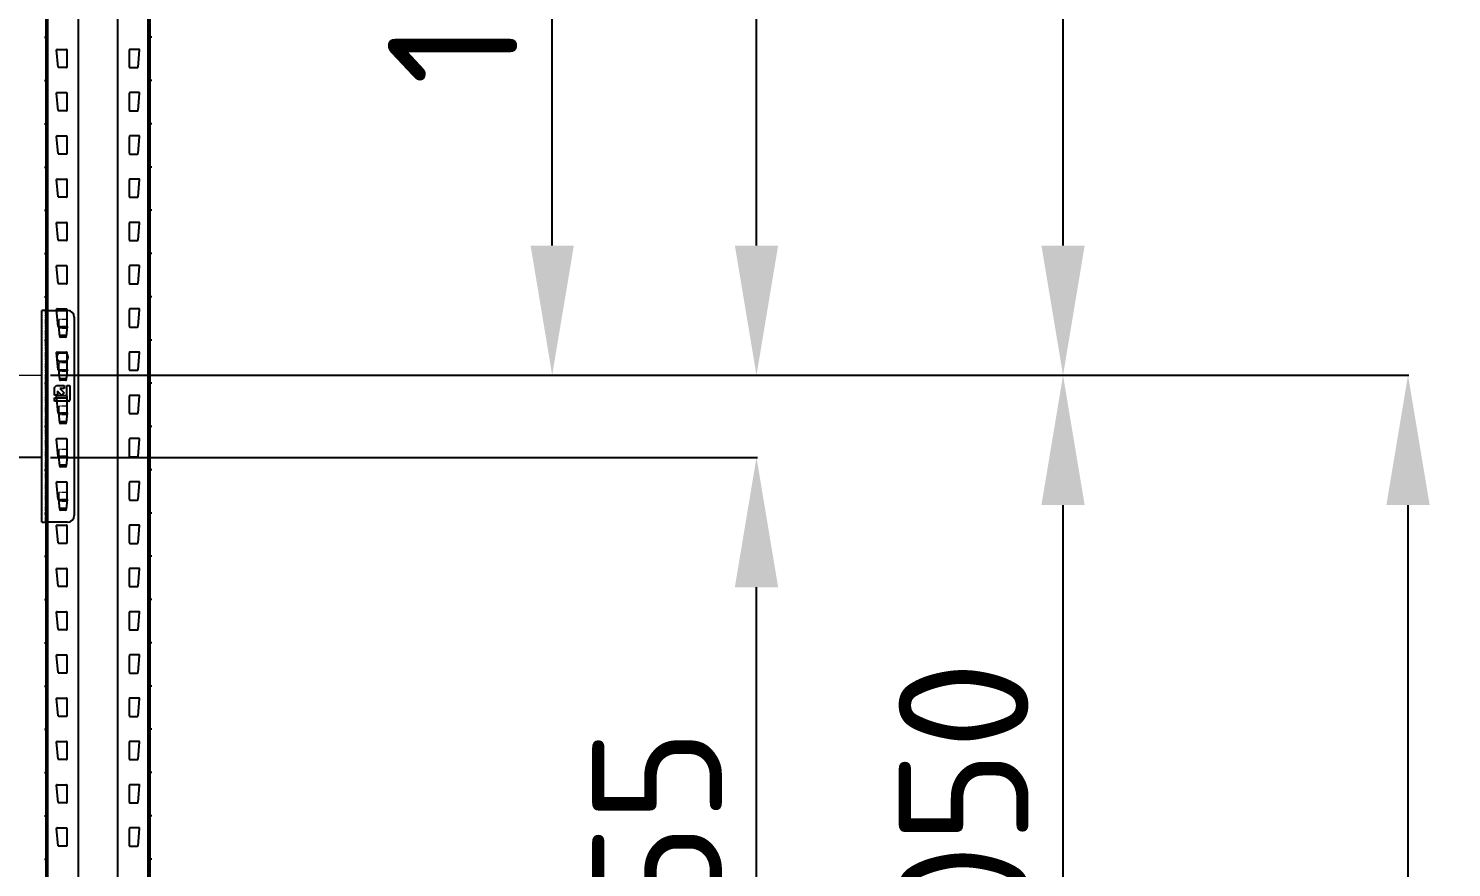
# Model space of a CAD drawing. Header units: millimetres. Extents: x 2140 to 223837, y 2113 to 170313.
# Drawn here: x 206938 to 208583, y 115835 to 116805 of the extents above; entities that cross this region are included whole.
import ezdxf

# ---------------------------------------------------------------- set-up
doc = ezdxf.new("R2010")
doc.units = ezdxf.units.MM
doc.linetypes.add('PHANTOM', pattern=[12.7, 6.35, -1.27, 1.27, -1.27, 1.27, -1.27])
doc.layers.add('0_ANNOT_Dimensions', color=7, linetype='Continuous')
doc.layers.add('2.Стойка', color=7, linetype='Continuous')
doc.layers.add('1.Балка', color=5, linetype='Continuous', lineweight=0)
doc.styles.get("Standard").update_dxf_attribs({"font": 'isocpeur.ttf'})
doc.dimstyles.new('150', dxfattribs={"dimtxt": 150, "dimasz": 150, "dimexe": 1, "dimexo": 10, "dimgap": 40, "dimtad": 1, "dimdec": 0, "dimzin": 0, "dimdsep": 46, "dimtxsty": 'Standard', "dimcen": 0.09, "dimadec": 0, "dimazin": 0, "dimtfac": 1, "dimtdec": 0, "dimtofl": 0, "dimtmove": 0, "dimatfit": 3, "dimfxl": 1, "dimtolj": 1, "dimtzin": 0, "dimarcsym": 0})
doc.dimstyles.new('150 (цвет)', dxfattribs={"dimtxt": 150, "dimasz": 150, "dimexe": 1, "dimexo": 10, "dimgap": -20, "dimtad": 1, "dimdec": 0, "dimzin": 0, "dimdsep": 46, "dimtxsty": 'Standard', "dimcen": 0.09, "dimadec": 0, "dimazin": 0, "dimtfac": 1, "dimtdec": 0, "dimtofl": 0, "dimtmove": 0, "dimatfit": 3, "dimfxl": 1, "dimtfill": 2, "dimtfillclr": 2, "dimtolj": 1, "dimtzin": 0, "dimarcsym": 0})

# ---------------------------------------------------------------- blocks, each defined once
blk = doc.blocks.new('*U494')
at = {"layer": '2.Стойка', "color": 0, "linetype": 'ByBlock'}
for p, q in [((-120, 0), (-120, 12200)), ((-118, 0), (-118, 12200)), ((-82.7, 0), (-82.7, 12200)), ((-37.3, 0), (-37.3, 12200)), ((-2, 0), (-2, 12200)), ((0, 0), (0, 12200)), ((-122, 7065), (-118, 7065)), ((-120, 7070.5), (-118, 7070.5)), ((-120, 7059.5), (-118, 7059.5)), ((0, 7070.5), (-2, 7070.5)), ((2, 7065), (-2, 7065)), ((0, 7059.5), (-2, 7059.5)), ((-106.1, 7030.5), (-108, 7050.5)), ((-107.5, 7051), (-96.5, 7051)), ((-96, 7050.5), (-96, 7030.5)), ((-24, 7050.5), (-24, 7030.5)), ((-12.5, 7051), (-23.5, 7051)), ((-13.9, 7030.5), (-12, 7050.5)), ((-96.5, 7030), (-105.6, 7030)), ((-23.5, 7030), (-14.4, 7030)), ((-122, 7015), (-118, 7015)), ((-120, 7020.5), (-118, 7020.5)), ((-120, 7009.5), (-118, 7009.5)), ((0, 7020.5), (-2, 7020.5)), ((2, 7015), (-2, 7015)), ((0, 7009.5), (-2, 7009.5)), ((-106.1, 6980.5), (-108, 7000.5)), ((-107.5, 7001), (-96.5, 7001)), ((-96, 7000.5), (-96, 6980.5)), ((-24, 7000.5), (-24, 6980.5)), ((-12.5, 7001), (-23.5, 7001)), ((-13.9, 6980.5), (-12, 7000.5)), ((-96.5, 6980), (-105.6, 6980)), ((-23.5, 6980), (-14.4, 6980)), ((-122, 6965), (-118, 6965)), ((-120, 6970.5), (-118, 6970.5)), ((-120, 6959.5), (-118, 6959.5)), ((0, 6970.5), (-2, 6970.5)), ((2, 6965), (-2, 6965)), ((0, 6959.5), (-2, 6959.5)), ((-106.1, 6930.5), (-108, 6950.5)), ((-107.5, 6951), (-96.5, 6951)), ((-96, 6950.5), (-96, 6930.5)), ((-24, 6950.5), (-24, 6930.5)), ((-12.5, 6951), (-23.5, 6951)), ((-13.9, 6930.5), (-12, 6950.5)), ((-96.5, 6930), (-105.6, 6930)), ((-23.5, 6930), (-14.4, 6930)), ((-122, 6915), (-118, 6915)), ((-120, 6920.5), (-118, 6920.5)), ((-120, 6909.5), (-118, 6909.5)), ((0, 6920.5), (-2, 6920.5)), ((2, 6915), (-2, 6915)), ((0, 6909.5), (-2, 6909.5)), ((-106.1, 6880.5), (-108, 6900.5)), ((-107.5, 6901), (-96.5, 6901)), ((-96, 6900.5), (-96, 6880.5)), ((-24, 6900.5), (-24, 6880.5)), ((-12.5, 6901), (-23.5, 6901)), ((-13.9, 6880.5), (-12, 6900.5)), ((-96.5, 6880), (-105.6, 6880)), ((-23.5, 6880), (-14.4, 6880)), ((-122, 6865), (-118, 6865)), ((-120, 6870.5), (-118, 6870.5)), ((-120, 6859.5), (-118, 6859.5)), ((0, 6870.5), (-2, 6870.5)), ((2, 6865), (-2, 6865)), ((0, 6859.5), (-2, 6859.5)), ((-106.1, 6830.5), (-108, 6850.5)), ((-107.5, 6851), (-96.5, 6851)), ((-96, 6850.5), (-96, 6830.5)), ((-24, 6850.5), (-24, 6830.5)), ((-12.5, 6851), (-23.5, 6851)), ((-13.9, 6830.5), (-12, 6850.5)), ((-96.5, 6830), (-105.6, 6830)), ((-23.5, 6830), (-14.4, 6830)), ((-122, 6815), (-118, 6815)), ((-120, 6820.5), (-118, 6820.5)), ((-120, 6809.5), (-118, 6809.5)), ((0, 6820.5), (-2, 6820.5)), ((2, 6815), (-2, 6815)), ((0, 6809.5), (-2, 6809.5)), ((-106.1, 6780.5), (-108, 6800.5)), ((-107.5, 6801), (-96.5, 6801)), ((-96, 6800.5), (-96, 6780.5)), ((-24, 6800.5), (-24, 6780.5)), ((-12.5, 6801), (-23.5, 6801)), ((-13.9, 6780.5), (-12, 6800.5)), ((-96.5, 6780), (-105.6, 6780)), ((-23.5, 6780), (-14.4, 6780)), ((-122, 6765), (-118, 6765)), ((-120, 6770.5), (-118, 6770.5)), ((0, 6770.5), (-2, 6770.5)), ((2, 6765), (-2, 6765)), ((-120, 6759.5), (-118, 6759.5)), ((-106.1, 6730.5), (-108, 6750.5)), ((-107.5, 6751), (-96.5, 6751)), ((-96, 6750.5), (-96, 6730.5)), ((-24, 6750.5), (-24, 6730.5)), ((-12.5, 6751), (-23.5, 6751)), ((-13.9, 6730.5), (-12, 6750.5)), ((0, 6759.5), (-2, 6759.5)), ((-96.5, 6730), (-105.6, 6730)), ((-23.5, 6730), (-14.4, 6730)), ((-122, 6715), (-118, 6715)), ((-120, 6720.5), (-118, 6720.5)), ((0, 6720.5), (-2, 6720.5)), ((2, 6715), (-2, 6715)), ((-120, 6709.5), (-118, 6709.5)), ((-106.1, 6680.5), (-108, 6700.5)), ((-107.5, 6701), (-96.5, 6701)), ((-96, 6700.5), (-96, 6680.5)), ((-24, 6700.5), (-24, 6680.5)), ((-12.5, 6701), (-23.5, 6701)), ((-13.9, 6680.5), (-12, 6700.5)), ((0, 6709.5), (-2, 6709.5)), ((-96.5, 6680), (-105.6, 6680)), ((-23.5, 6680), (-14.4, 6680)), ((-122, 6665), (-118, 6665)), ((-120, 6670.5), (-118, 6670.5)), ((0, 6670.5), (-2, 6670.5)), ((2, 6665), (-2, 6665)), ((-120, 6659.5), (-118, 6659.5)), ((-106.1, 6630.5), (-108, 6650.5)), ((-107.5, 6651), (-96.5, 6651)), ((-96, 6650.5), (-96, 6630.5)), ((-24, 6650.5), (-24, 6630.5)), ((-12.5, 6651), (-23.5, 6651)), ((-13.9, 6630.5), (-12, 6650.5)), ((0, 6659.5), (-2, 6659.5)), ((-96.5, 6630), (-105.6, 6630)), ((-23.5, 6630), (-14.4, 6630)), ((-122, 6615), (-118, 6615)), ((-120, 6620.5), (-118, 6620.5)), ((0, 6620.5), (-2, 6620.5)), ((2, 6615), (-2, 6615)), ((-120, 6609.5), (-118, 6609.5)), ((-106.1, 6580.5), (-108, 6600.5)), ((-107.5, 6601), (-96.5, 6601)), ((-96, 6600.5), (-96, 6580.5)), ((-24, 6600.5), (-24, 6580.5)), ((-12.5, 6601), (-23.5, 6601)), ((-13.9, 6580.5), (-12, 6600.5)), ((0, 6609.5), (-2, 6609.5)), ((-96.5, 6580), (-105.6, 6580)), ((-23.5, 6580), (-14.4, 6580)), ((-122, 6565), (-118, 6565)), ((-120, 6570.5), (-118, 6570.5)), ((0, 6570.5), (-2, 6570.5)), ((2, 6565), (-2, 6565)), ((-120, 6559.5), (-118, 6559.5)), ((-106.1, 6530.5), (-108, 6550.5)), ((-107.5, 6551), (-96.5, 6551)), ((-96, 6550.5), (-96, 6530.5)), ((-24, 6550.5), (-24, 6530.5)), ((-12.5, 6551), (-23.5, 6551)), ((-13.9, 6530.5), (-12, 6550.5)), ((0, 6559.5), (-2, 6559.5)), ((-96.5, 6530), (-105.6, 6530)), ((-23.5, 6530), (-14.4, 6530)), ((-122, 6515), (-118, 6515)), ((-120, 6520.5), (-118, 6520.5)), ((0, 6520.5), (-2, 6520.5)), ((2, 6515), (-2, 6515)), ((-120, 6509.5), (-118, 6509.5)), ((-106.1, 6480.5), (-108, 6500.5)), ((-107.5, 6501), (-96.5, 6501)), ((-96, 6500.5), (-96, 6480.5)), ((-24, 6500.5), (-24, 6480.5)), ((-12.5, 6501), (-23.5, 6501)), ((-13.9, 6480.5), (-12, 6500.5)), ((0, 6509.5), (-2, 6509.5)), ((-122, 6465), (-118, 6465)), ((-120, 6470.5), (-118, 6470.5)), ((-96.5, 6480), (-105.6, 6480)), ((-23.5, 6480), (-14.4, 6480)), ((0, 6470.5), (-2, 6470.5)), ((2, 6465), (-2, 6465)), ((-120, 6459.5), (-118, 6459.5)), ((-106.1, 6430.5), (-108, 6450.5)), ((-107.5, 6451), (-96.5, 6451)), ((-96, 6450.5), (-96, 6430.5)), ((-24, 6450.5), (-24, 6430.5)), ((-12.5, 6451), (-23.5, 6451)), ((-13.9, 6430.5), (-12, 6450.5)), ((0, 6459.5), (-2, 6459.5)), ((-122, 6415), (-118, 6415)), ((-120, 6420.5), (-118, 6420.5)), ((-96.5, 6430), (-105.6, 6430)), ((-23.5, 6430), (-14.4, 6430)), ((0, 6420.5), (-2, 6420.5)), ((2, 6415), (-2, 6415)), ((-120, 6409.5), (-118, 6409.5)), ((-106.1, 6380.5), (-108, 6400.5)), ((-107.5, 6401), (-96.5, 6401)), ((-96, 6400.5), (-96, 6380.5)), ((-24, 6400.5), (-24, 6380.5)), ((-12.5, 6401), (-23.5, 6401)), ((-13.9, 6380.5), (-12, 6400.5)), ((0, 6409.5), (-2, 6409.5)), ((-122, 6365), (-118, 6365)), ((-120, 6370.5), (-118, 6370.5)), ((-96.5, 6380), (-105.6, 6380)), ((-23.5, 6380), (-14.4, 6380)), ((0, 6370.5), (-2, 6370.5)), ((2, 6365), (-2, 6365)), ((-120, 6359.5), (-118, 6359.5)), ((-106.1, 6330.5), (-108, 6350.5)), ((-107.5, 6351), (-96.5, 6351)), ((-96, 6350.5), (-96, 6330.5)), ((-24, 6350.5), (-24, 6330.5)), ((-12.5, 6351), (-23.5, 6351)), ((-13.9, 6330.5), (-12, 6350.5)), ((0, 6359.5), (-2, 6359.5)), ((-120, 6320.5), (-118, 6320.5)), ((-96.5, 6330), (-105.6, 6330)), ((-23.5, 6330), (-14.4, 6330)), ((0, 6320.5), (-2, 6320.5)), ((-122, 6315), (-118, 6315)), ((-120, 6309.5), (-118, 6309.5)), ((-106.1, 6280.5), (-108, 6300.5)), ((-107.5, 6301), (-96.5, 6301)), ((-96, 6300.5), (-96, 6280.5)), ((-24, 6300.5), (-24, 6280.5)), ((-12.5, 6301), (-23.5, 6301)), ((-13.9, 6280.5), (-12, 6300.5)), ((2, 6315), (-2, 6315)), ((0, 6309.5), (-2, 6309.5)), ((-120, 6270.5), (-118, 6270.5)), ((-96.5, 6280), (-105.6, 6280)), ((-23.5, 6280), (-14.4, 6280)), ((0, 6270.5), (-2, 6270.5)), ((-122, 6265), (-118, 6265)), ((-120, 6259.5), (-118, 6259.5)), ((-106.1, 6230.5), (-108, 6250.5)), ((-107.5, 6251), (-96.5, 6251)), ((-96, 6250.5), (-96, 6230.5)), ((-24, 6250.5), (-24, 6230.5)), ((-12.5, 6251), (-23.5, 6251)), ((-13.9, 6230.5), (-12, 6250.5)), ((2, 6265), (-2, 6265)), ((0, 6259.5), (-2, 6259.5)), ((-120, 6220.5), (-118, 6220.5)), ((-96.5, 6230), (-105.6, 6230)), ((-23.5, 6230), (-14.4, 6230)), ((0, 6220.5), (-2, 6220.5)), ((-122, 6215), (-118, 6215)), ((-120, 6209.5), (-118, 6209.5)), ((-106.1, 6180.5), (-108, 6200.5)), ((-107.5, 6201), (-96.5, 6201)), ((-96, 6200.5), (-96, 6180.5)), ((-24, 6200.5), (-24, 6180.5)), ((-12.5, 6201), (-23.5, 6201)), ((-13.9, 6180.5), (-12, 6200.5)), ((2, 6215), (-2, 6215)), ((0, 6209.5), (-2, 6209.5)), ((-120, 6170.5), (-118, 6170.5)), ((-96.5, 6180), (-105.6, 6180)), ((-23.5, 6180), (-14.4, 6180)), ((0, 6170.5), (-2, 6170.5)), ((-122, 6165), (-118, 6165)), ((-120, 6159.5), (-118, 6159.5)), ((2, 6165), (-2, 6165)), ((0, 6159.5), (-2, 6159.5)), ((-106.1, 6130.5), (-108, 6150.5)), ((-107.5, 6151), (-96.5, 6151)), ((-96, 6150.5), (-96, 6130.5)), ((-24, 6150.5), (-24, 6130.5)), ((-12.5, 6151), (-23.5, 6151)), ((-13.9, 6130.5), (-12, 6150.5)), ((-120, 6120.5), (-118, 6120.5)), ((-96.5, 6130), (-105.6, 6130)), ((-23.5, 6130), (-14.4, 6130)), ((0, 6120.5), (-2, 6120.5)), ((-122, 6115), (-118, 6115)), ((-120, 6109.5), (-118, 6109.5)), ((2, 6115), (-2, 6115)), ((0, 6109.5), (-2, 6109.5))]:
    blk.add_line(p, q, dxfattribs=at)
for centre, start, end in [((-107.5, 7050.5), 90, 185.4403), ((-96.5, 7050.5), 0, 90), ((-23.5, 7050.5), 90, 180), ((-12.5, 7050.5), 354.5597, 90), ((-105.6, 7030.5), 185.4403, 270), ((-96.5, 7030.5), 270, 0), ((-23.5, 7030.5), 180, 270), ((-14.4, 7030.5), 270, 354.5597), ((-107.5, 7000.5), 90, 185.4403), ((-96.5, 7000.5), 0, 90), ((-23.5, 7000.5), 90, 180), ((-12.5, 7000.5), 354.5597, 90), ((-105.6, 6980.5), 185.4403, 270), ((-96.5, 6980.5), 270, 0), ((-23.5, 6980.5), 180, 270), ((-14.4, 6980.5), 270, 354.5597), ((-107.5, 6950.5), 90, 185.4403), ((-96.5, 6950.5), 0, 90), ((-23.5, 6950.5), 90, 180), ((-12.5, 6950.5), 354.5597, 90), ((-105.6, 6930.5), 185.4403, 270), ((-96.5, 6930.5), 270, 0), ((-23.5, 6930.5), 180, 270), ((-14.4, 6930.5), 270, 354.5597), ((-107.5, 6900.5), 90, 185.4403), ((-96.5, 6900.5), 0, 90), ((-23.5, 6900.5), 90, 180), ((-12.5, 6900.5), 354.5597, 90), ((-105.6, 6880.5), 185.4403, 270), ((-96.5, 6880.5), 270, 0), ((-23.5, 6880.5), 180, 270), ((-14.4, 6880.5), 270, 354.5597), ((-107.5, 6850.5), 90, 185.4403), ((-96.5, 6850.5), 0, 90), ((-23.5, 6850.5), 90, 180), ((-12.5, 6850.5), 354.5597, 90), ((-105.6, 6830.5), 185.4403, 270), ((-96.5, 6830.5), 270, 0), ((-23.5, 6830.5), 180, 270), ((-14.4, 6830.5), 270, 354.5597), ((-107.5, 6800.5), 90, 185.4403), ((-96.5, 6800.5), 0, 90), ((-23.5, 6800.5), 90, 180), ((-12.5, 6800.5), 354.5597, 90), ((-105.6, 6780.5), 185.4403, 270), ((-96.5, 6780.5), 270, 0), ((-23.5, 6780.5), 180, 270), ((-14.4, 6780.5), 270, 354.5597), ((-107.5, 6750.5), 90, 185.4403), ((-96.5, 6750.5), 0, 90), ((-23.5, 6750.5), 90, 180), ((-12.5, 6750.5), 354.5597, 90), ((-105.6, 6730.5), 185.4403, 270), ((-96.5, 6730.5), 270, 0), ((-23.5, 6730.5), 180, 270), ((-14.4, 6730.5), 270, 354.5597), ((-107.5, 6700.5), 90, 185.4403), ((-96.5, 6700.5), 0, 90), ((-23.5, 6700.5), 90, 180), ((-12.5, 6700.5), 354.5597, 90), ((-105.6, 6680.5), 185.4403, 270), ((-96.5, 6680.5), 270, 0), ((-23.5, 6680.5), 180, 270), ((-14.4, 6680.5), 270, 354.5597), ((-107.5, 6650.5), 90, 185.4403), ((-96.5, 6650.5), 0, 90), ((-23.5, 6650.5), 90, 180), ((-12.5, 6650.5), 354.5597, 90), ((-105.6, 6630.5), 185.4403, 270), ((-96.5, 6630.5), 270, 0), ((-23.5, 6630.5), 180, 270), ((-14.4, 6630.5), 270, 354.5597), ((-107.5, 6600.5), 90, 185.4403), ((-96.5, 6600.5), 0, 90), ((-23.5, 6600.5), 90, 180), ((-12.5, 6600.5), 354.5597, 90), ((-105.6, 6580.5), 185.4403, 270), ((-96.5, 6580.5), 270, 0), ((-23.5, 6580.5), 180, 270), ((-14.4, 6580.5), 270, 354.5597), ((-107.5, 6550.5), 90, 185.4403), ((-96.5, 6550.5), 0, 90), ((-23.5, 6550.5), 90, 180), ((-12.5, 6550.5), 354.5597, 90), ((-105.6, 6530.5), 185.4403, 270), ((-96.5, 6530.5), 270, 0), ((-23.5, 6530.5), 180, 270), ((-14.4, 6530.5), 270, 354.5597), ((-107.5, 6500.5), 90, 185.4403), ((-96.5, 6500.5), 0, 90), ((-23.5, 6500.5), 90, 180), ((-12.5, 6500.5), 354.5597, 90), ((-105.6, 6480.5), 185.4403, 270), ((-96.5, 6480.5), 270, 0), ((-23.5, 6480.5), 180, 270), ((-14.4, 6480.5), 270, 354.5597), ((-107.5, 6450.5), 90, 185.4403), ((-96.5, 6450.5), 0, 90), ((-23.5, 6450.5), 90, 180), ((-12.5, 6450.5), 354.5597, 90), ((-105.6, 6430.5), 185.4403, 270), ((-96.5, 6430.5), 270, 0), ((-23.5, 6430.5), 180, 270), ((-14.4, 6430.5), 270, 354.5597), ((-107.5, 6400.5), 90, 185.4403), ((-96.5, 6400.5), 0, 90), ((-23.5, 6400.5), 90, 180), ((-12.5, 6400.5), 354.5597, 90), ((-105.6, 6380.5), 185.4403, 270), ((-96.5, 6380.5), 270, 0), ((-23.5, 6380.5), 180, 270), ((-14.4, 6380.5), 270, 354.5597), ((-107.5, 6350.5), 90, 185.4403), ((-96.5, 6350.5), 0, 90), ((-23.5, 6350.5), 90, 180), ((-12.5, 6350.5), 354.5597, 90), ((-105.6, 6330.5), 185.4403, 270), ((-96.5, 6330.5), 270, 0), ((-23.5, 6330.5), 180, 270), ((-14.4, 6330.5), 270, 354.5597), ((-107.5, 6300.5), 90, 185.4403), ((-96.5, 6300.5), 0, 90), ((-23.5, 6300.5), 90, 180), ((-12.5, 6300.5), 354.5597, 90), ((-105.6, 6280.5), 185.4403, 270), ((-96.5, 6280.5), 270, 0), ((-23.5, 6280.5), 180, 270), ((-14.4, 6280.5), 270, 354.5597), ((-107.5, 6250.5), 90, 185.4403), ((-96.5, 6250.5), 0, 90), ((-23.5, 6250.5), 90, 180), ((-12.5, 6250.5), 354.5597, 90), ((-105.6, 6230.5), 185.4403, 270), ((-96.5, 6230.5), 270, 0), ((-23.5, 6230.5), 180, 270), ((-14.4, 6230.5), 270, 354.5597), ((-107.5, 6200.5), 90, 185.4403), ((-96.5, 6200.5), 0, 90), ((-23.5, 6200.5), 90, 180), ((-12.5, 6200.5), 354.5597, 90), ((-105.6, 6180.5), 185.4403, 270), ((-96.5, 6180.5), 270, 0), ((-23.5, 6180.5), 180, 270), ((-14.4, 6180.5), 270, 354.5597), ((-107.5, 6150.5), 90, 185.4403), ((-96.5, 6150.5), 0, 90), ((-23.5, 6150.5), 90, 180), ((-12.5, 6150.5), 354.5597, 90), ((-105.6, 6130.5), 185.4403, 270), ((-96.5, 6130.5), 270, 0), ((-23.5, 6130.5), 180, 270), ((-14.4, 6130.5), 270, 354.5597)]:
    blk.add_arc(centre, 0.5, start, end, dxfattribs=at)
blk = doc.blocks.new('*U1726')
at = {"layer": '1.Балка', "color": 0, "linetype": 'Continuous', "lineweight": 25}
for p, q in [((2705, -210.7), (2705, 34.3)), ((2712.5, 34.3), (2705, 34.3)), ((2712.5, 34.3), (2734.5, 34.3)), ((2724.6, 15.8), (2724.6, 23.6)), ((2734.2, 15.8), (2734.2, 23.6)), ((2742.5, 26.3), (2742.5, -202.7)), ((2725.6, 4.4), (2724.6, 15.8)), ((2732.4, 5.3), (2726.4, 5.3)), ((2732.2, 3.5), (2726.6, 3.5)), ((2734.2, 15.8), (2733.2, 4.4)), ((2724.9, -14.7), (2732.5, -14.7)), ((2724.6, -34.2), (2724.6, -26.4)), ((2732.5, -24.7), (2724.9, -24.7)), ((2734.2, -34.2), (2734.2, -26.4)), ((2725.6, -45.6), (2724.6, -34.2)), ((2732.4, -44.7), (2726.4, -44.7)), ((2732.2, -46.5), (2726.6, -46.5)), ((2734.2, -34.2), (2733.2, -45.6)), ((2719.5, -54.9), (2721.8, -52.7)), ((2719.5, -63.9), (2719.5, -54.9)), ((2723, -63.9), (2719.5, -63.9)), ((2721.8, -52.7), (2730.8, -52.7)), ((2728, -64), (2723, -59)), ((2723, -59), (2723, -63.9)), ((2725.8, -56.2), (2730.9, -61.2)), ((2730.8, -56.2), (2725.8, -56.2)), ((2730.9, -61.2), (2728, -64)), ((2730.8, -52.7), (2730.8, -56.2)), ((2733.8, -66.9), (2733.8, -52.7)), ((2733.8, -52.7), (2737.5, -52.7)), ((2737.5, -52.7), (2737.5, -69.2)), ((2719.5, -70.7), (2719.5, -66.9)), ((2719.5, -66.9), (2733.8, -66.9)), ((2736, -70.7), (2719.5, -70.7)), ((2724.6, -84.2), (2724.6, -76.4)), ((2734.2, -84.2), (2734.2, -76.4)), ((2725.6, -95.6), (2724.6, -84.2)), ((2732.4, -94.7), (2726.4, -94.7)), ((2732.2, -96.5), (2726.6, -96.5)), ((2734.2, -84.2), (2733.2, -95.6)), ((2724.6, -134.2), (2724.6, -126.4)), ((2734.2, -134.2), (2734.2, -126.4)), ((2705, -135.7), (5, -135.7)), ((2725.6, -145.6), (2724.6, -134.2)), ((2732.4, -144.7), (2726.4, -144.7)), ((2732.2, -146.5), (2726.6, -146.5)), ((2734.2, -134.2), (2733.2, -145.6)), ((2724.6, -184.2), (2724.6, -176.4)), ((2734.2, -184.2), (2734.2, -176.4)), ((2725.6, -195.6), (2724.6, -184.2)), ((2732.4, -194.7), (2726.4, -194.7)), ((2732.2, -196.5), (2726.6, -196.5)), ((2734.2, -184.2), (2733.2, -195.6)), ((2705, -210.7), (2712.5, -210.7)), ((2734.5, -210.7), (2712.5, -210.7))]:
    blk.add_line(p, q, dxfattribs=at)
at = {"layer": '1.Балка', "color": 0, "linetype": 'PHANTOM', "lineweight": 18}
for p, q in [((2709, -210.7), (2709, 34.3)), ((2734.2, 23.6), (2724.6, 23.6)), ((2734.2, 15.7), (2724.6, 15.7)), ((2734.1, 14.7), (2724.7, 14.7)), ((2734, 13.5), (2724.8, 13.5)), ((2734.2, -26.4), (2724.6, -26.4)), ((2734.2, -34.3), (2724.6, -34.3)), ((2734.1, -35.3), (2724.7, -35.3)), ((2734, -36.5), (2724.8, -36.5)), ((2734.2, -76.4), (2724.6, -76.4)), ((2734.2, -84.3), (2724.6, -84.3)), ((2734.1, -85.3), (2724.7, -85.3)), ((2734, -86.5), (2724.8, -86.5)), ((2734.2, -126.4), (2724.6, -126.4)), ((2734.2, -134.3), (2724.6, -134.3)), ((2734.1, -135.3), (2724.7, -135.3)), ((2734, -136.5), (2724.8, -136.5)), ((2734.2, -176.4), (2724.6, -176.4)), ((2734.2, -184.3), (2724.6, -184.3)), ((2734.1, -185.3), (2724.7, -185.3)), ((2734, -186.5), (2724.8, -186.5))]:
    blk.add_line(p, q, dxfattribs=at)
at = {"layer": '1.Балка', "color": 0}
blk.add_line((5, -40.7), (2705, -40.7), dxfattribs=at)
at = {"layer": '1.Балка', "color": 0, "linetype": 'Continuous', "lineweight": 25}
for centre, radius, start, end in [((2734.5, 26.3), 8, 0.0004, 89.9997), ((2726.4, 6.3), 0.99, 185.9117, 270.8038), ((2726.6, 4.5), 1.03, 183.6643, 268.5085), ((2726.6, 4.5), 1, 185.0015, 269.9986), ((2732.2, 4.5), 1.03, 271.4915, 356.3357), ((2732.2, 4.5), 1, 269.9955, 355.0045), ((2732.4, 6.3), 0.99, 269.1962, 354.0883), ((2728.2, -19.7), 6, 123.5568, 236.4432), ((2729.2, -19.7), 6, 303.5568, 56.4432), ((2726.4, -43.7), 0.99, 185.9116, 270.8034), ((2726.6, -45.5), 1.03, 183.6646, 268.5085), ((2726.6, -45.5), 1, 185.0015, 269.9986), ((2732.2, -45.5), 1.03, 271.4915, 356.3354), ((2732.2, -45.5), 1, 269.9955, 355.0045), ((2732.4, -43.7), 0.99, 269.1966, 354.0884), ((2736, -69.2), 1.5, 270, 359.9996), ((2726.4, -93.7), 0.99, 185.9118, 270.8034), ((2726.6, -95.5), 1.03, 183.6645, 268.5084), ((2726.6, -95.5), 1, 185.0015, 269.9986), ((2732.2, -95.5), 1.03, 271.4916, 356.3355), ((2732.2, -95.5), 1, 269.9955, 355.0044), ((2732.4, -93.7), 0.99, 269.1966, 354.0882), ((2726.4, -143.7), 0.99, 185.9119, 270.8034), ((2726.6, -145.5), 1.03, 183.6645, 268.5083), ((2726.6, -145.5), 1, 185.0015, 269.9986), ((2732.2, -145.5), 1.03, 271.4917, 356.3355), ((2732.2, -145.5), 1, 269.9955, 355.0045), ((2732.4, -143.7), 0.99, 269.1966, 354.0881), ((2726.4, -193.7), 0.99, 185.9116, 270.8034), ((2726.6, -195.5), 1.03, 183.6643, 268.5085), ((2726.6, -195.5), 1, 185.0015, 269.9986), ((2732.2, -195.5), 1.03, 271.4915, 356.3357), ((2732.2, -195.5), 1, 269.9955, 355.0045), ((2732.4, -193.7), 0.99, 269.1966, 354.0884), ((2734.5, -202.7), 8, 270.0003, 359.9996)]:
    blk.add_arc(centre, radius, start, end, dxfattribs=at)
blk = doc.blocks.new('*D967')
at = {"layer": '0_ANNOT_Dimensions', "color": 0, "lineweight": -2, "transparency": 16777216}
for p, q in [((206963.8, 116308.8), (207780.7, 116308.8)), ((207779.7, 115503.8), (207779.7, 116158.8)), ((206963.8, 115353.8), (207780.7, 115353.8))]:
    blk.add_line(p, q, dxfattribs=at)
at = {"layer": '0_ANNOT_Dimensions', "color": 0, "transparency": 16777216}
for points in [[(207754.7, 116158.8), (207804.7, 116158.8), (207779.7, 116308.8)], [(207754.7, 115503.8), (207804.7, 115503.8), (207779.7, 115353.8)]]:
    blk.add_solid(points, dxfattribs=at)
at = {"layer": 'Defpoints', "color": 0, "transparency": 16777216}
for p in [(206953.8, 116308.8), (207779.7, 116308.8), (206953.8, 115353.8)]:
    blk.add_point(p, dxfattribs=at)
at = {"layer": '0_ANNOT_Dimensions', "color": 0, "transparency": 16777216, "insert": (207664.7, 115831.3), "char_height": 150, "attachment_point": 5, "rotation": 90}
blk.add_mtext('\\A1;955', dxfattribs=at)
blk = doc.blocks.new('*D968')
at = {"layer": '0_ANNOT_Dimensions', "color": 0, "lineweight": -2, "transparency": 16777216}
for p, q in [((206963.8, 116403.8), (208135, 116403.8)), ((208134, 115503.8), (208134, 116253.8)), ((206963.8, 115353.8), (208135, 115353.8))]:
    blk.add_line(p, q, dxfattribs=at)
at = {"layer": '0_ANNOT_Dimensions', "color": 0, "transparency": 16777216}
for points in [[(208109, 116253.8), (208159, 116253.8), (208134, 116403.8)], [(208109, 115503.8), (208159, 115503.8), (208134, 115353.8)]]:
    blk.add_solid(points, dxfattribs=at)
at = {"layer": 'Defpoints', "color": 0, "transparency": 16777216}
for p in [(206953.8, 116403.8), (208134, 116403.8), (206953.8, 115353.8)]:
    blk.add_point(p, dxfattribs=at)
at = {"layer": '0_ANNOT_Dimensions', "color": 0, "transparency": 16777216, "insert": (208019, 115878.8), "char_height": 150, "attachment_point": 5, "rotation": 90}
blk.add_mtext('\\A1;1050', dxfattribs=at)
blk = doc.blocks.new('*D969')
at = {"layer": '0_ANNOT_Dimensions', "color": 0, "lineweight": -2, "transparency": 16777216}
for p, q in [((206963.8, 117608.8), (207780.7, 117608.8)), ((207779.7, 116553.8), (207779.7, 117458.8)), ((206963.8, 116403.8), (207780.7, 116403.8))]:
    blk.add_line(p, q, dxfattribs=at)
at = {"layer": '0_ANNOT_Dimensions', "color": 0, "transparency": 16777216}
for points in [[(207754.7, 117458.8), (207804.7, 117458.8), (207779.7, 117608.8)], [(207754.7, 116553.8), (207804.7, 116553.8), (207779.7, 116403.8)]]:
    blk.add_solid(points, dxfattribs=at)
at = {"layer": 'Defpoints', "color": 0, "transparency": 16777216}
for p in [(206953.8, 117608.8), (207779.7, 117608.8), (206953.8, 116403.8)]:
    blk.add_point(p, dxfattribs=at)
at = {"layer": '0_ANNOT_Dimensions', "color": 0, "transparency": 16777216, "insert": (207664.7, 117006.3), "char_height": 150, "attachment_point": 5, "rotation": 90}
blk.add_mtext('\\A1;1205', dxfattribs=at)
blk = doc.blocks.new('*D970')
at = {"layer": '0_ANNOT_Dimensions', "color": 0, "lineweight": -2, "transparency": 16777216}
for p, q in [((206963.8, 117703.8), (208135, 117703.8)), ((208134, 116553.8), (208134, 117553.8)), ((206963.8, 116403.8), (208135, 116403.8))]:
    blk.add_line(p, q, dxfattribs=at)
at = {"layer": '0_ANNOT_Dimensions', "color": 0, "transparency": 16777216}
for points in [[(208109, 117553.8), (208159, 117553.8), (208134, 117703.8)], [(208109, 116553.8), (208159, 116553.8), (208134, 116403.8)]]:
    blk.add_solid(points, dxfattribs=at)
at = {"layer": 'Defpoints', "color": 0, "transparency": 16777216}
for p in [(206953.8, 117703.8), (208134, 117703.8), (206953.8, 116403.8)]:
    blk.add_point(p, dxfattribs=at)
at = {"layer": '0_ANNOT_Dimensions', "color": 0, "transparency": 16777216, "insert": (208019, 117053.8), "char_height": 150, "attachment_point": 5, "rotation": 90}
blk.add_mtext('\\A1;1300', dxfattribs=at)
blk = doc.blocks.new('*D973')
at = {"layer": '0_ANNOT_Dimensions', "color": 0, "lineweight": -2, "transparency": 16777216}
for p, q in [((206963.8, 117463.8), (207544.6, 117463.8)), ((207543.6, 116553.8), (207543.6, 117313.8)), ((206963.8, 116403.8), (207544.6, 116403.8))]:
    blk.add_line(p, q, dxfattribs=at)
at = {"layer": '0_ANNOT_Dimensions', "color": 0, "transparency": 16777216}
for points in [[(207518.6, 117313.8), (207568.6, 117313.8), (207543.6, 117463.8)], [(207518.6, 116553.8), (207568.6, 116553.8), (207543.6, 116403.8)]]:
    blk.add_solid(points, dxfattribs=at)
at = {"layer": 'Defpoints', "color": 0, "transparency": 16777216}
for p in [(206953.8, 117463.8), (207543.6, 117463.8), (206953.8, 116403.8)]:
    blk.add_point(p, dxfattribs=at)
at = {"layer": '0_ANNOT_Dimensions', "color": 0, "transparency": 16777216, "insert": (207428.6, 116933.8), "char_height": 150, "attachment_point": 5, "rotation": 90}
blk.add_mtext('\\A1;1060', dxfattribs=at)
blk = doc.blocks.new('*D971')
at = {"layer": '0_ANNOT_Dimensions', "color": 0, "lineweight": -2, "transparency": 16777216}
for p, q in [((206963.8, 116403.8), (208533.7, 116403.8)), ((208532.7, 109872.5), (208532.7, 116253.8)), ((207591.9, 109722.5), (208533.7, 109722.5))]:
    blk.add_line(p, q, dxfattribs=at)
at = {"layer": '0_ANNOT_Dimensions', "color": 0, "transparency": 16777216}
for points in [[(208507.7, 116253.8), (208557.7, 116253.8), (208532.7, 116403.8)], [(208507.7, 109872.5), (208557.7, 109872.5), (208532.7, 109722.5)]]:
    blk.add_solid(points, dxfattribs=at)
at = {"layer": 'Defpoints', "color": 0, "transparency": 16777216}
for p in [(206953.8, 116403.8), (208532.7, 116403.8), (207581.9, 109722.5)]:
    blk.add_point(p, dxfattribs=at)
at = {"layer": '0_ANNOT_Dimensions', "color": 0, "transparency": 16777216, "insert": (208417.7, 113063.1), "char_height": 150, "attachment_point": 5, "rotation": 90}
blk.add_mtext('\\A1;6681', dxfattribs=at)
blk = doc.blocks.new('*D972')
at = {"layer": '0_ANNOT_Dimensions', "color": 0, "lineweight": -2, "transparency": 16777216}
for p, q in [((206963.8, 117608.8), (208869.3, 117608.8)), ((208868.3, 109872.5), (208868.3, 117458.8)), ((208848.3, 113880.6), (208658.3, 113880.6)), ((208658.3, 113880.6), (208658.3, 113450.6)), ((208848.3, 113450.6), (208848.3, 113880.6)), ((208658.3, 113450.6), (208848.3, 113450.6)), ((207591.9, 109722.5), (208869.3, 109722.5))]:
    blk.add_line(p, q, dxfattribs=at)
at = {"layer": '0_ANNOT_Dimensions', "color": 0, "transparency": 16777216}
for points in [[(208843.3, 117458.8), (208893.3, 117458.8), (208868.3, 117608.8)], [(208843.3, 109872.5), (208893.3, 109872.5), (208868.3, 109722.5)]]:
    blk.add_solid(points, dxfattribs=at)
at = {"layer": 'Defpoints', "color": 0, "transparency": 16777216}
for p in [(206953.8, 117608.8), (208868.3, 117608.8), (207581.9, 109722.5)]:
    blk.add_point(p, dxfattribs=at)
at = {"layer": '0_ANNOT_Dimensions', "color": 0, "transparency": 16777216, "insert": (208753.3, 113665.6), "char_height": 150, "attachment_point": 5, "rotation": 90, "bg_fill": 1, "box_fill_scale": 1.1, "bg_fill_color": 2, "bg_fill_transparency": 0}
blk.add_mtext('\\A1;7886', dxfattribs=at)
blk = doc.blocks.new('*D1632')
at = {"layer": '0_ANNOT_Dimensions', "color": 0, "lineweight": -2, "transparency": 16777216}
for p, q in [((206963.8, 118853.8), (209167.4, 118853.8)), ((209166.4, 109872.5), (209166.4, 118703.8)), ((207101.8, 109722.5), (209167.4, 109722.5))]:
    blk.add_line(p, q, dxfattribs=at)
at = {"layer": '0_ANNOT_Dimensions', "color": 0, "transparency": 16777216}
for points in [[(209141.4, 118703.8), (209191.4, 118703.8), (209166.4, 118853.8)], [(209141.4, 109872.5), (209191.4, 109872.5), (209166.4, 109722.5)]]:
    blk.add_solid(points, dxfattribs=at)
at = {"layer": 'Defpoints', "color": 0, "transparency": 16777216}
for p in [(206953.8, 118853.8), (209166.4, 118853.8), (207091.8, 109722.5)]:
    blk.add_point(p, dxfattribs=at)
at = {"layer": '0_ANNOT_Dimensions', "color": 0, "transparency": 16777216, "insert": (209051.4, 114288.1), "char_height": 150, "attachment_point": 5, "rotation": 90}
blk.add_mtext('\\A1;9131', dxfattribs=at)
blk = doc.blocks.new('*D1633')
at = {"layer": '0_ANNOT_Dimensions', "color": 0, "lineweight": -2, "transparency": 16777216}
for p, q in [((206963.8, 120003.8), (209445.8, 120003.8)), ((209444.8, 109872.5), (209444.8, 119853.8)), ((207101.8, 109722.5), (209445.8, 109722.5))]:
    blk.add_line(p, q, dxfattribs=at)
at = {"layer": '0_ANNOT_Dimensions', "color": 0, "transparency": 16777216}
for points in [[(209419.8, 119853.8), (209469.8, 119853.8), (209444.8, 120003.8)], [(209419.8, 109872.5), (209469.8, 109872.5), (209444.8, 109722.5)]]:
    blk.add_solid(points, dxfattribs=at)
at = {"layer": 'Defpoints', "color": 0, "transparency": 16777216}
for p in [(206953.8, 120003.8), (209444.8, 120003.8), (207091.8, 109722.5)]:
    blk.add_point(p, dxfattribs=at)
at = {"layer": '0_ANNOT_Dimensions', "color": 0, "transparency": 16777216, "insert": (209329.8, 114863.1), "char_height": 150, "attachment_point": 5, "rotation": 90}
blk.add_mtext('\\A1;10281', dxfattribs=at)

msp = doc.modelspace()

# ---------------------------------------------------------------- block references
at = {"layer": '1.Балка', "color": 1}
msp.add_blockref('*U1726', (204248.8, 116444.5), dxfattribs=at)
at = {"layer": '2.Стойка', "color": 0}
msp.add_blockref('*U494', (207078.8, 109729.5), dxfattribs=at)

# ---------------------------------------------------------------- dimensions: what is measured, and where the dimension line sits
at = {"layer": '0_ANNOT_Dimensions'}
for base, p1, p2, picture, middle in [((209444.8, 120003.8), (207091.8, 109722.5), (206953.8, 120003.8), '*D1633', (209329.8, 114863.1)), ((209166.4, 118853.8), (207091.8, 109722.5), (206953.8, 118853.8), '*D1632', (209051.4, 114288.1)), ((208134, 117703.8), (206953.8, 116403.8), (206953.8, 117703.8), '*D970', (208019, 117053.8)), ((208134, 116403.8), (206953.8, 115353.8), (206953.8, 116403.8), '*D968', (208019, 115878.8)), ((208532.7, 116403.8), (207581.9, 109722.5), (206953.8, 116403.8), '*D971', (208417.7, 113063.1))]:
    dim = msp.add_linear_dim(base=base, p1=p1, p2=p2, angle=90, dimstyle='150', dxfattribs=at)
    dim.commit()
    dim.dimension.update_dxf_attribs({"geometry": picture, "text_midpoint": middle})
at = {"layer": '0_ANNOT_Dimensions', "color": 1}
for base, p1, p2, picture, middle in [((207779.7, 117608.8), (206953.8, 116403.8), (206953.8, 117608.8), '*D969', (207664.7, 117006.3)), ((207779.7, 116308.8), (206953.8, 115353.8), (206953.8, 116308.8), '*D967', (207664.7, 115831.3))]:
    dim = msp.add_linear_dim(base=base, p1=p1, p2=p2, angle=90, dimstyle='150', dxfattribs=at)
    dim.commit()
    dim.dimension.update_dxf_attribs({"geometry": picture, "text_midpoint": middle})
at = {"layer": '0_ANNOT_Dimensions', "color": 6}
dim = msp.add_linear_dim(base=(208868.3, 117608.8), p1=(207581.9, 109722.5), p2=(206953.8, 117608.8), angle=90, dimstyle='150 (цвет)', dxfattribs=at)
dim.commit()
dim.dimension.update_dxf_attribs({"geometry": '*D972', "text_midpoint": (208753.3, 113665.6)})
at = {"layer": '0_ANNOT_Dimensions', "color": 3}
dim = msp.add_linear_dim(base=(207543.6, 117463.8), p1=(206953.8, 116403.8), p2=(206953.8, 117463.8), angle=90, dimstyle='150', dxfattribs=at)
dim.commit()
dim.dimension.update_dxf_attribs({"geometry": '*D973', "text_midpoint": (207428.6, 116933.8)})

doc.saveas('drawing.dxf')
